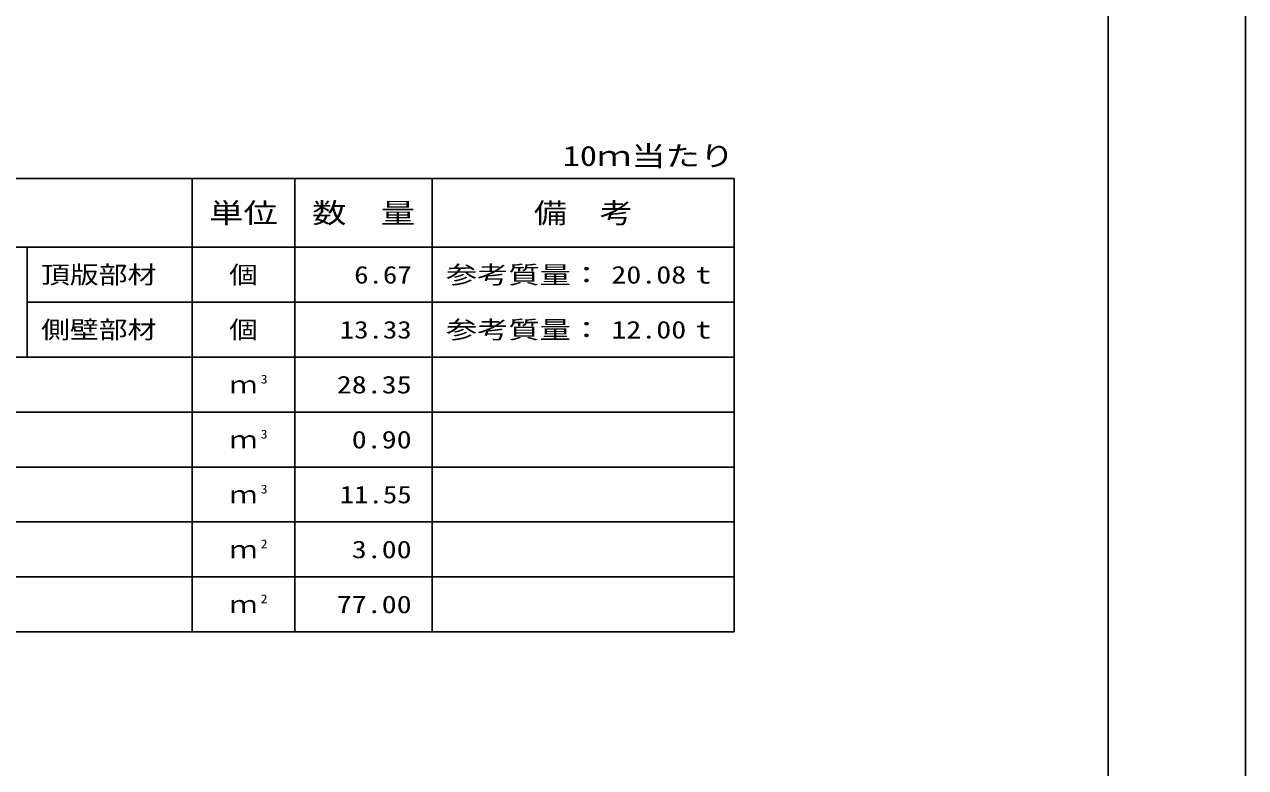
# Model space of a CAD drawing. Units: millimetres at full size; details may follow other scales. Extents: x 0 to 42050, y 0 to 29700.
# Drawn here: x 33154 to 42050, y 5412 to 10823 of the extents above; entities that cross this region are included whole.
import ezdxf
from ezdxf.enums import TextEntityAlignment as Align

# ---------------------------------------------------------------- set-up
doc = ezdxf.new("R2010")
doc.units = ezdxf.units.MM
doc.layers.add('D-MTR', color=7, linetype='Continuous')
doc.layers.add('D-MTR-TXT', color=7, linetype='Continuous')
for name, color, linetype, lineweight in [('D-MTR-FRAM', 7, 'Continuous', 25), ('D-MTR-LINE', 7, 'Continuous', 25), ('D-TTL', 2, 'Continuous', 25)]:
    doc.layers.add(name, color=color, linetype=linetype, lineweight=lineweight)
doc.styles.add('ＭＳ ゴシック', font='')
doc.styles.get('ＭＳ ゴシック').set_extended_font_data('MS Gothic')

msp = doc.modelspace()

# ---------------------------------------------------------------- linework, layer by layer
at = {"layer": 'D-MTR-FRAM'}
for p, q in [((28725, 9700), (38325, 9700)), ((38325, 9700), (38325, 6400)), ((28725, 6400), (38325, 6400))]:
    msp.add_line(p, q, dxfattribs=at)
at = {"layer": 'D-MTR-LINE'}
for p, q in [((34375, 9700), (34375, 6400)), ((35125, 9700), (35125, 6400)), ((36125, 9700), (36125, 6400)), ((28725, 9200), (38325, 9200)), ((33175, 9200), (33175, 8400)), ((33175, 8800), (38325, 8800)), ((28725, 8400), (38325, 8400)), ((28725, 8000), (38325, 8000)), ((28725, 7600), (38325, 7600)), ((28725, 7200), (38325, 7200)), ((28725, 6800), (38325, 6800))]:
    msp.add_line(p, q, dxfattribs=at)
at = {"layer": 'D-TTL'}
for points in [[(0, 0), (42050, 0), (42050, 29700), (0, 29700)], [(1000, 1000), (41050, 1000), (41050, 28700), (1000, 28700)]]:
    msp.add_lwpolyline(points, close=True, dxfattribs=at)

# ---------------------------------------------------------------- texts
at = {"layer": 'D-MTR', "style": 'ＭＳ ゴシック', "width": 1.25}
msp.add_text('10ｍ当たり', height=146.6, dxfattribs=at).set_placement((38325, 9748.333), align=Align.BOTTOM_RIGHT)
at = {"layer": 'D-MTR-TXT', "style": 'ＭＳ ゴシック'}
for s, height, width, p in [('単位', 146.6, 1.25, (34750, 9450)), ('数\u3000量', 146.6, 1.25, (35625, 9450)), ('備\u3000考', 146.6, 1.2, (37225, 9450)), ('個', 128.3, 1.2, (34750, 9000)), ('個', 128.3, 1.2, (34750, 8600)), ('ｍ', 128.3, 1.15, (34750, 8200)), ('ｍ', 128.3, 1.15, (34750, 7800)), ('ｍ', 128.3, 1.15, (34750, 7400)), ('ｍ', 128.3, 1.15, (34750, 7000)), ('ｍ', 128.3, 1.15, (34750, 6600))]:
    msp.add_text(s, height=height, dxfattribs=dict(at, width=width)).set_placement(p, align=Align.MIDDLE_CENTER)
for s, width, p in [('頂版部材', 1.2, (33275, 9000)), ('参考質量：      t', 1.3, (36225, 9000)), ('側壁部材', 1.2, (33275, 8600)), ('参考質量：      t', 1.3, (36225, 8600))]:
    msp.add_text(s, height=128.3, dxfattribs=dict(at, width=width)).set_placement(p, align=Align.MIDDLE_LEFT)
for s, width, p in [('6.67', 1.2, (35975, 9000)), ('20.08', 1.25, (37975, 9000)), ('13.33', 1.2, (35975, 8600)), ('12.00', 1.25, (37975, 8600)), ('28.35', 1.25, (35975, 8200)), ('0.90', 1.25, (35975, 7800)), ('11.55', 1.2, (35975, 7400)), ('3.00', 1.25, (35975, 7000)), ('77.00', 1.25, (35975, 6600))]:
    msp.add_text(s, height=128.3, dxfattribs=dict(at, width=width)).set_placement(p, align=Align.MIDDLE_RIGHT)
at = {"layer": 'D-MTR-TXT', "style": 'ＭＳ ゴシック', "width": 1.15}
for s, p in [('3', (34875, 8188.333)), ('3', (34875, 7788.333)), ('3', (34875, 7388.333)), ('2', (34875, 6988.333)), ('2', (34875, 6588.333))]:
    msp.add_text(s, height=64.15, dxfattribs=at).set_placement(p, align=Align.BOTTOM_LEFT)

doc.saveas('drawing.dxf')
